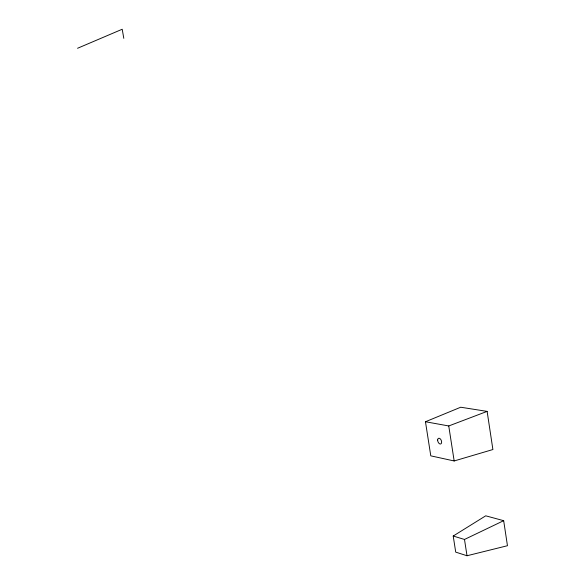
<?xml version="1.0" encoding="UTF-8"?>
<svg xmlns="http://www.w3.org/2000/svg" width="585" height="585" viewBox="0 0 585 585"><rect width="100%" height="100%" fill="white"/><g stroke="black" fill="none" stroke-linecap="round" stroke-linejoin="round"><path stroke-width="0.88" d="M453.214 536.028L485.725 515.816L503.67 520.687L507.458 545.717L467.013 555.75L455.715 552.123L453.214 536.028L464.49 539.458L503.67 520.687M77.542 48.277L122.214 29.25L123.801 38.347M425.463 421.748L460.717 407.226L487.122 411.387L492.899 449.536L454.165 460.965L430.787 455.847L425.463 421.748L448.753 425.96L487.122 411.387M448.753 425.96L454.165 460.965M464.49 539.458L467.013 555.75M437.653 439.993A3.042 1.784 68.7 0 0 440.578 444.008A3.042 1.784 68.7 0 0 440.702 439.364A3.042 1.784 68.7 0 0 437.653 439.993"/></g></svg>
